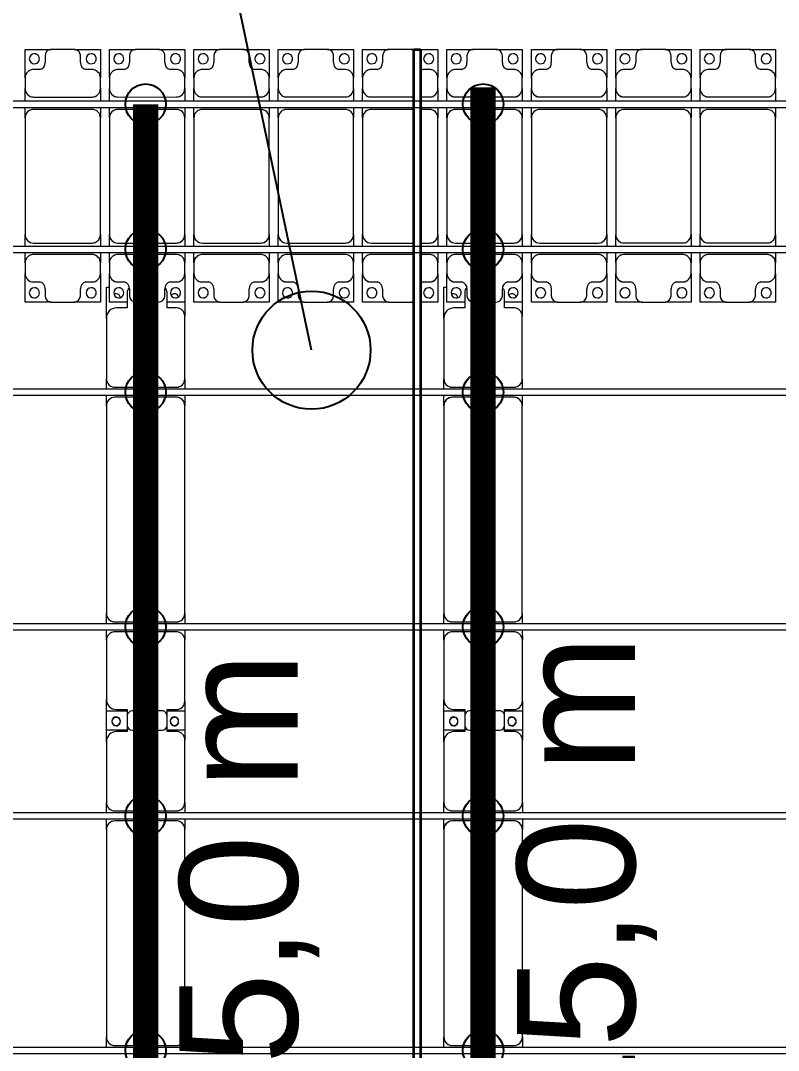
# Model space of a CAD drawing. Header units: millimetres. Extents: x -201615 to 10595, y 61217 to 115919.
# Drawn here: x -178625 to -174134, y 102822 to 108923 of the extents above; entities that cross this region are included whole.
import ezdxf

# ---------------------------------------------------------------- set-up
doc = ezdxf.new("R2010")
doc.units = ezdxf.units.MM
doc.layers.add('A-GENM', color=13, linetype='Continuous', lineweight=9)
doc.layers.add('S-BEAM', color=12, linetype='Continuous', lineweight=9)
for name, color, linetype in [('GC-BICH NEO', 6, 'Continuous'), ('GC-DAY NEO', 5, 'Continuous'), ('GC-GHI CHU', 2, 'Continuous'), ('GC-HOP 40x60 GIA CUONG', 1, 'Continuous')]:
    doc.layers.add(name, color=color, linetype=linetype)
doc.styles.add('GC_VN', font='arial.ttf')

# ---------------------------------------------------------------- blocks, each defined once
blk = doc.blocks.new('Dai phaodi lai - DẢI PHAO ĐI LẠI-38152-BỐ TRÍ KHUNG KẾT CẤU BÈ PIN 03')
at = {"layer": 'A-GENM', "color": 7}
for p, q in [((15276.8, 748.4), (15433.1, 748.4)), ((15276.8, 579.3), (15276.8, 748.4)), ((15566.9, 748.4), (15433.1, 748.4)), ((15566.9, 748.4), (15723.2, 748.4)), ((15723.2, 748.4), (15723.2, 579.3)), ((15776.8, 748.4), (15933.1, 748.4)), ((15776.8, 579.3), (15776.8, 748.4)), ((16066.9, 748.4), (15933.1, 748.4)), ((16066.9, 748.4), (16223.2, 748.4)), ((16223.2, 748.4), (16223.2, 579.3)), ((16276.8, 748.4), (16433.1, 748.4)), ((16276.8, 579.3), (16276.8, 748.4)), ((16566.9, 748.4), (16433.1, 748.4)), ((16566.9, 748.4), (16723.2, 748.4)), ((16723.2, 748.4), (16723.2, 579.3)), ((16776.8, 748.4), (16933.1, 748.4)), ((16776.8, 579.3), (16776.8, 748.4)), ((17066.9, 748.4), (16933.1, 748.4)), ((17066.9, 748.4), (17223.2, 748.4)), ((17223.2, 748.4), (17223.2, 579.3)), ((17276.8, 748.4), (17433.1, 748.4)), ((17276.8, 579.3), (17276.8, 748.4)), ((17566.9, 748.4), (17433.1, 748.4)), ((17566.9, 748.4), (17579.8, 748.4)), ((17619.8, 748.4), (17723.2, 748.4)), ((17723.2, 748.4), (17723.2, 579.3)), ((17776.8, 748.4), (17933.1, 748.4)), ((17776.8, 579.3), (17776.8, 748.4)), ((18066.9, 748.4), (17933.1, 748.4)), ((18066.9, 748.4), (18223.2, 748.4)), ((18223.2, 748.4), (18223.2, 579.3)), ((18276.8, 748.4), (18433.1, 748.4)), ((18276.8, 579.3), (18276.8, 748.4)), ((18566.9, 748.4), (18433.1, 748.4)), ((18566.9, 748.4), (18723.2, 748.4)), ((18723.2, 748.4), (18723.2, 579.3)), ((18776.8, 748.4), (18933.1, 748.4)), ((18776.8, 579.3), (18776.8, 748.4)), ((19066.9, 748.4), (18933.1, 748.4)), ((19066.9, 748.4), (19223.2, 748.4)), ((19223.2, 748.4), (19223.2, 579.3)), ((19276.8, 748.4), (19433.1, 748.4)), ((19276.8, 579.3), (19276.8, 748.4)), ((19566.9, 748.4), (19433.1, 748.4)), ((19566.9, 748.4), (19723.2, 748.4)), ((19723.2, 748.4), (19723.2, 579.3)), ((15395.1, 710.4), (15395.1, 670.7)), ((15604.9, 670.7), (15604.9, 710.4)), ((15895.1, 710.4), (15895.1, 670.7)), ((16104.9, 670.7), (16104.9, 710.4)), ((16395.1, 710.4), (16395.1, 670.7)), ((16604.9, 670.7), (16604.9, 710.4)), ((16895.1, 710.4), (16895.1, 670.7)), ((17104.9, 670.7), (17104.9, 710.4)), ((17395.1, 710.4), (17395.1, 670.7)), ((17895.1, 710.4), (17895.1, 670.7)), ((18104.9, 670.7), (18104.9, 710.4)), ((18395.1, 710.4), (18395.1, 670.7)), ((18604.9, 670.7), (18604.9, 710.4)), ((18895.1, 710.4), (18895.1, 670.7)), ((19104.9, 670.7), (19104.9, 710.4)), ((19395.1, 710.4), (19395.1, 670.7)), ((19604.9, 670.7), (19604.9, 710.4)), ((15364.3, 629.3), (15326.8, 629.3)), ((15673.2, 629.3), (15635.7, 629.3)), ((15864.3, 629.3), (15826.8, 629.3)), ((16173.2, 629.3), (16135.7, 629.3)), ((16364.3, 629.3), (16326.8, 629.3)), ((16673.2, 629.3), (16635.7, 629.3)), ((16864.3, 629.3), (16826.8, 629.3)), ((17173.2, 629.3), (17135.7, 629.3)), ((17364.3, 629.3), (17326.8, 629.3)), ((17673.2, 629.3), (17635.7, 629.3)), ((17864.3, 629.3), (17826.8, 629.3)), ((18173.2, 629.3), (18135.7, 629.3)), ((18364.3, 629.3), (18326.8, 629.3)), ((18673.2, 629.3), (18635.7, 629.3)), ((18864.3, 629.3), (18826.8, 629.3)), ((19173.2, 629.3), (19135.7, 629.3)), ((19364.3, 629.3), (19326.8, 629.3)), ((19673.2, 629.3), (19635.7, 629.3)), ((15276.8, 579.3), (15276.8, 516.7)), ((15723.2, 516.7), (15723.2, 579.3)), ((15776.8, 579.3), (15776.8, 516.7)), ((16223.2, 516.7), (16223.2, 579.3)), ((16276.8, 579.3), (16276.8, 516.7)), ((16723.2, 516.7), (16723.2, 579.3)), ((16776.8, 579.3), (16776.8, 516.7)), ((17223.2, 516.7), (17223.2, 579.3)), ((17276.8, 579.3), (17276.8, 516.7)), ((17723.2, 516.7), (17723.2, 579.3)), ((17776.8, 579.3), (17776.8, 516.7)), ((18223.2, 516.7), (18223.2, 579.3)), ((18276.8, 579.3), (18276.8, 516.7)), ((18723.2, 516.7), (18723.2, 579.3)), ((18776.8, 579.3), (18776.8, 516.7)), ((19223.2, 516.7), (19223.2, 579.3)), ((19276.8, 579.3), (19276.8, 516.7)), ((19723.2, 516.7), (19723.2, 579.3)), ((15276.8, 443.3), (15276.8, 516.7)), ((15723.2, 516.7), (15723.2, 443.3)), ((15776.8, 443.3), (15776.8, 516.7)), ((16223.2, 516.7), (16223.2, 443.3)), ((16276.8, 443.3), (16276.8, 516.7)), ((16723.2, 516.7), (16723.2, 443.3)), ((16776.8, 443.3), (16776.8, 516.7)), ((17223.2, 516.7), (17223.2, 443.3)), ((17276.8, 443.3), (17276.8, 516.7)), ((17723.2, 516.7), (17723.2, 443.3)), ((17776.8, 443.3), (17776.8, 516.7)), ((18223.2, 516.7), (18223.2, 443.3)), ((18276.8, 443.3), (18276.8, 516.7)), ((18723.2, 516.7), (18723.2, 443.3)), ((18776.8, 443.3), (18776.8, 516.7)), ((19223.2, 516.7), (19223.2, 443.3)), ((19276.8, 443.3), (19276.8, 516.7)), ((19723.2, 516.7), (19723.2, 443.3)), ((15326.8, 466.7), (15673.2, 466.7)), ((15826.8, 466.7), (16173.2, 466.7)), ((16326.8, 466.7), (16673.2, 466.7)), ((16826.8, 466.7), (17173.2, 466.7)), ((17326.8, 466.7), (17579.8, 466.7)), ((17619.8, 466.7), (17673.2, 466.7)), ((17826.8, 466.7), (18173.2, 466.7)), ((18326.8, 466.7), (18673.2, 466.7)), ((18826.8, 466.7), (19173.2, 466.7)), ((19326.8, 466.7), (19673.2, 466.7)), ((15276.8, 343.3), (15276.8, 403.3)), ((15673.2, 393.3), (15326.8, 393.3)), ((15723.2, 403.3), (15723.2, 343.3)), ((15776.8, 343.3), (15776.8, 403.3)), ((16173.2, 393.3), (15826.8, 393.3)), ((16223.2, 403.3), (16223.2, 343.3)), ((16276.8, 343.3), (16276.8, 403.3)), ((16673.2, 393.3), (16326.8, 393.3)), ((16723.2, 403.3), (16723.2, 343.3)), ((16776.8, 343.3), (16776.8, 403.3)), ((17173.2, 393.3), (16826.8, 393.3)), ((17223.2, 403.3), (17223.2, 343.3)), ((17276.8, 343.3), (17276.8, 403.3)), ((17579.8, 393.3), (17326.8, 393.3)), ((17673.2, 393.3), (17619.8, 393.3)), ((17723.2, 403.3), (17723.2, 343.3)), ((17776.8, 343.3), (17776.8, 403.3)), ((18173.2, 393.3), (17826.8, 393.3)), ((18223.2, 403.3), (18223.2, 343.3)), ((18276.8, 343.3), (18276.8, 403.3)), ((18673.2, 393.3), (18326.8, 393.3)), ((18723.2, 403.3), (18723.2, 343.3)), ((18776.8, 343.3), (18776.8, 403.3)), ((19173.2, 393.3), (18826.8, 393.3)), ((19223.2, 403.3), (19223.2, 343.3)), ((19276.8, 343.3), (19276.8, 403.3)), ((19673.2, 393.3), (19326.8, 393.3)), ((19723.2, 403.3), (19723.2, 343.3)), ((15276.8, 343.3), (15276.8, -348.3)), ((15723.2, -348.3), (15723.2, 343.3)), ((15776.8, 343.3), (15776.8, -348.3)), ((16223.2, -348.3), (16223.2, 343.3)), ((16276.8, 343.3), (16276.8, -348.3)), ((16723.2, -348.3), (16723.2, 343.3)), ((16776.8, 343.3), (16776.8, -348.3)), ((17223.2, -348.3), (17223.2, 343.3)), ((17276.8, 343.3), (17276.8, -348.3)), ((17723.2, -348.3), (17723.2, 343.3)), ((17776.8, 343.3), (17776.8, -348.3)), ((18223.2, -348.3), (18223.2, 343.3)), ((18276.8, 343.3), (18276.8, -348.3)), ((18723.2, -348.3), (18723.2, 343.3)), ((18776.8, 343.3), (18776.8, -348.3)), ((19223.2, -348.3), (19223.2, 343.3)), ((19276.8, 343.3), (19276.8, -348.3)), ((19723.2, -348.3), (19723.2, 343.3)), ((15276.8, -416.7), (15276.8, -348.3)), ((15723.2, -348.3), (15723.2, -416.7)), ((15776.8, -416.7), (15776.8, -348.3)), ((16223.2, -348.3), (16223.2, -416.7)), ((16276.8, -416.7), (16276.8, -348.3)), ((16723.2, -348.3), (16723.2, -416.7)), ((16776.8, -416.7), (16776.8, -348.3)), ((17223.2, -348.3), (17223.2, -416.7)), ((17276.8, -416.7), (17276.8, -348.3)), ((17723.2, -348.3), (17723.2, -416.7)), ((17776.8, -416.7), (17776.8, -348.3)), ((18223.2, -348.3), (18223.2, -416.7)), ((18276.8, -416.7), (18276.8, -348.3)), ((18723.2, -348.3), (18723.2, -416.7)), ((18776.8, -416.7), (18776.8, -348.3)), ((19223.2, -348.3), (19223.2, -416.7)), ((19276.8, -416.7), (19276.8, -348.3)), ((19723.2, -348.3), (19723.2, -416.7)), ((15326.8, -398.3), (15673.2, -398.3)), ((15826.8, -398.3), (16173.2, -398.3)), ((16326.8, -398.3), (16673.2, -398.3)), ((16826.8, -398.3), (17173.2, -398.3)), ((17326.8, -398.3), (17579.8, -398.3)), ((17619.8, -398.3), (17673.2, -398.3)), ((17826.8, -398.3), (18173.2, -398.3)), ((18326.8, -398.3), (18673.2, -398.3)), ((18826.8, -398.3), (19173.2, -398.3)), ((19326.8, -398.3), (19673.2, -398.3)), ((15276.8, -516.7), (15276.8, -456.7)), ((15673.2, -466.7), (15326.8, -466.7)), ((15723.2, -456.7), (15723.2, -516.7)), ((15776.8, -516.7), (15776.8, -456.7)), ((16173.2, -466.7), (15826.8, -466.7)), ((16223.2, -456.7), (16223.2, -516.7)), ((16276.8, -516.7), (16276.8, -456.7)), ((16673.2, -466.7), (16326.8, -466.7)), ((16723.2, -456.7), (16723.2, -516.7)), ((16776.8, -516.7), (16776.8, -456.7)), ((17173.2, -466.7), (16826.8, -466.7)), ((17223.2, -456.7), (17223.2, -516.7)), ((17276.8, -516.7), (17276.8, -456.7)), ((17579.8, -466.7), (17326.8, -466.7)), ((17673.2, -466.7), (17619.8, -466.7)), ((17723.2, -456.7), (17723.2, -516.7)), ((17776.8, -516.7), (17776.8, -456.7)), ((18173.2, -466.7), (17826.8, -466.7)), ((18223.2, -456.7), (18223.2, -516.7)), ((18276.8, -516.7), (18276.8, -456.7)), ((18673.2, -466.7), (18326.8, -466.7)), ((18723.2, -456.7), (18723.2, -516.7)), ((18776.8, -516.7), (18776.8, -456.7)), ((19173.2, -466.7), (18826.8, -466.7)), ((19223.2, -456.7), (19223.2, -516.7)), ((19276.8, -516.7), (19276.8, -456.7)), ((19673.2, -466.7), (19326.8, -466.7)), ((19723.2, -456.7), (19723.2, -516.7)), ((15276.8, -516.7), (15276.8, -579.3)), ((15723.2, -579.3), (15723.2, -516.7)), ((15776.8, -516.7), (15776.8, -579.3)), ((16223.2, -579.3), (16223.2, -516.7)), ((16276.8, -516.7), (16276.8, -579.3)), ((16723.2, -579.3), (16723.2, -516.7)), ((16776.8, -516.7), (16776.8, -579.3)), ((17223.2, -579.3), (17223.2, -516.7)), ((17276.8, -516.7), (17276.8, -579.3)), ((17723.2, -579.3), (17723.2, -516.7)), ((17776.8, -516.7), (17776.8, -579.3)), ((18223.2, -579.3), (18223.2, -516.7)), ((18276.8, -516.7), (18276.8, -579.3)), ((18723.2, -579.3), (18723.2, -516.7)), ((18776.8, -516.7), (18776.8, -579.3)), ((19223.2, -579.3), (19223.2, -516.7)), ((19276.8, -516.7), (19276.8, -579.3)), ((19723.2, -579.3), (19723.2, -516.7)), ((15276.8, -748.4), (15276.8, -579.3)), ((15723.2, -579.3), (15723.2, -748.4)), ((15776.8, -748.4), (15776.8, -579.3)), ((16223.2, -579.3), (16223.2, -748.4)), ((16276.8, -748.4), (16276.8, -579.3)), ((16723.2, -579.3), (16723.2, -748.4)), ((16776.8, -748.4), (16776.8, -579.3)), ((17223.2, -579.3), (17223.2, -748.4)), ((17276.8, -748.4), (17276.8, -579.3)), ((17723.2, -579.3), (17723.2, -748.4)), ((17776.8, -748.4), (17776.8, -579.3)), ((18223.2, -579.3), (18223.2, -748.4)), ((18276.8, -748.4), (18276.8, -579.3)), ((18723.2, -579.3), (18723.2, -748.4)), ((18776.8, -748.4), (18776.8, -579.3)), ((19223.2, -579.3), (19223.2, -748.4)), ((19276.8, -748.4), (19276.8, -579.3)), ((19723.2, -579.3), (19723.2, -748.4)), ((15326.8, -629.3), (15364.3, -629.3)), ((15395.1, -670.7), (15395.1, -710.4)), ((15604.9, -710.4), (15604.9, -670.7)), ((15635.7, -629.3), (15673.2, -629.3)), ((15826.8, -629.3), (15864.3, -629.3)), ((15895.1, -670.7), (15895.1, -710.4)), ((16104.9, -710.4), (16104.9, -670.7)), ((16135.7, -629.3), (16173.2, -629.3)), ((16326.8, -629.3), (16364.3, -629.3)), ((16395.1, -670.7), (16395.1, -710.4)), ((16604.9, -710.4), (16604.9, -670.7)), ((16635.7, -629.3), (16673.2, -629.3)), ((16826.8, -629.3), (16864.3, -629.3)), ((16895.1, -670.7), (16895.1, -710.4)), ((17104.9, -710.4), (17104.9, -670.7)), ((17135.7, -629.3), (17173.2, -629.3)), ((17326.8, -629.3), (17364.3, -629.3)), ((17395.1, -670.7), (17395.1, -710.4)), ((17635.7, -629.3), (17673.2, -629.3)), ((17826.8, -629.3), (17864.3, -629.3)), ((17895.1, -670.7), (17895.1, -710.4)), ((18104.9, -710.4), (18104.9, -670.7)), ((18135.7, -629.3), (18173.2, -629.3)), ((18326.8, -629.3), (18364.3, -629.3)), ((18395.1, -670.7), (18395.1, -710.4)), ((18604.9, -710.4), (18604.9, -670.7)), ((18635.7, -629.3), (18673.2, -629.3)), ((18826.8, -629.3), (18864.3, -629.3)), ((18895.1, -670.7), (18895.1, -710.4)), ((19104.9, -710.4), (19104.9, -670.7)), ((19135.7, -629.3), (19173.2, -629.3)), ((19326.8, -629.3), (19364.3, -629.3)), ((19395.1, -670.7), (19395.1, -710.4)), ((19604.9, -710.4), (19604.9, -670.7)), ((19635.7, -629.3), (19673.2, -629.3)), ((15433.1, -748.4), (15276.8, -748.4)), ((15433.1, -748.4), (15566.9, -748.4)), ((15723.2, -748.4), (15566.9, -748.4)), ((15881.6, -748.4), (15776.8, -748.4)), ((15933.1, -748.4), (16066.9, -748.4)), ((16223.2, -748.4), (16118, -748.4)), ((16433.1, -748.4), (16276.8, -748.4)), ((16433.1, -748.4), (16566.9, -748.4)), ((16723.2, -748.4), (16566.9, -748.4)), ((16933.1, -748.4), (16776.8, -748.4)), ((16933.1, -748.4), (17066.9, -748.4)), ((17223.2, -748.4), (17066.9, -748.4)), ((17433.1, -748.4), (17276.8, -748.4)), ((17433.1, -748.4), (17566.9, -748.4)), ((17579.8, -748.4), (17566.9, -748.4)), ((17723.2, -748.4), (17619.8, -748.4)), ((17881.6, -748.4), (17776.8, -748.4)), ((17933.1, -748.4), (18066.9, -748.4)), ((18223.2, -748.4), (18118, -748.4)), ((18433.1, -748.4), (18276.8, -748.4)), ((18433.1, -748.4), (18566.9, -748.4)), ((18723.2, -748.4), (18566.9, -748.4)), ((18933.1, -748.4), (18776.8, -748.4)), ((18933.1, -748.4), (19066.9, -748.4)), ((19223.2, -748.4), (19066.9, -748.4)), ((19433.1, -748.4), (19276.8, -748.4)), ((19433.1, -748.4), (19566.9, -748.4)), ((19723.2, -748.4), (19566.9, -748.4))]:
    blk.add_line(p, q, dxfattribs=at)
for centre, radius, start, end in [((15433.1, 710.4), 38, 90, 180), ((15433.1, 710.4), 38, 90, 120), ((15566.9, 710.4), 38, 360, 90), ((15566.9, 710.4), 38, 60, 90), ((15933.1, 710.4), 38, 90, 180), ((15933.1, 710.4), 38, 90, 120), ((16066.9, 710.4), 38, 360, 90), ((16066.9, 710.4), 38, 60, 90), ((16433.1, 710.4), 38, 90, 180), ((16433.1, 710.4), 38, 90, 120), ((16566.9, 710.4), 38, 360, 90), ((16566.9, 710.4), 38, 60, 90), ((16933.1, 710.4), 38, 90, 180), ((16933.1, 710.4), 38, 90, 120), ((17066.9, 710.4), 38, 360, 90), ((17066.9, 710.4), 38, 60, 90), ((17433.1, 710.4), 38, 90, 180), ((17433.1, 710.4), 38, 90, 120), ((17566.9, 710.4), 38, 75, 90), ((17566.9, 710.4), 38, 75, 90), ((17933.1, 710.4), 38, 90, 180), ((17933.1, 710.4), 38, 90, 120), ((18066.9, 710.4), 38, 360, 90), ((18066.9, 710.4), 38, 60, 90), ((18433.1, 710.4), 38, 90, 180), ((18433.1, 710.4), 38, 90, 120), ((18566.9, 710.4), 38, 360, 90), ((18566.9, 710.4), 38, 60, 90), ((18933.1, 710.4), 38, 90, 180), ((18933.1, 710.4), 38, 90, 120), ((19066.9, 710.4), 38, 360, 90), ((19066.9, 710.4), 38, 60, 90), ((19433.1, 710.4), 38, 90, 180), ((19433.1, 710.4), 38, 90, 120), ((19566.9, 710.4), 38, 360, 90), ((19566.9, 710.4), 38, 60, 90), ((15331.6, 693.3), 30, 90, 270), ((15331.6, 693.3), 30, 270, 90), ((15668.4, 693.3), 30, 90, 270), ((15668.4, 693.3), 30, 270, 90), ((15831.6, 693.3), 30, 90, 270), ((15831.6, 693.3), 30, 270, 90), ((16168.4, 693.3), 30, 90, 270), ((16168.4, 693.3), 30, 270, 90), ((16331.6, 693.3), 30, 90, 270), ((16331.6, 693.3), 30, 270, 90), ((16668.4, 693.3), 30, 90, 270), ((16668.4, 693.3), 30, 270, 90), ((16831.6, 693.3), 30, 90, 270), ((16831.6, 693.3), 30, 270, 90), ((17168.4, 693.3), 30, 90, 270), ((17168.4, 693.3), 30, 270, 90), ((17331.6, 693.3), 30, 90, 270), ((17331.6, 693.3), 30, 270, 90), ((17668.4, 693.3), 30, 90, 270), ((17668.4, 693.3), 30, 270, 90), ((17831.6, 693.3), 30, 90, 270), ((17831.6, 693.3), 30, 270, 90), ((18168.4, 693.3), 30, 90, 270), ((18168.4, 693.3), 30, 270, 90), ((18331.6, 693.3), 30, 90, 270), ((18331.6, 693.3), 30, 270, 90), ((18668.4, 693.3), 30, 90, 270), ((18668.4, 693.3), 30, 270, 90), ((18831.6, 693.3), 30, 90, 270), ((18831.6, 693.3), 30, 270, 90), ((19168.4, 693.3), 30, 90, 270), ((19168.4, 693.3), 30, 270, 90), ((19331.6, 693.3), 30, 90, 270), ((19331.6, 693.3), 30, 270, 90), ((19668.4, 693.3), 30, 90, 270), ((19668.4, 693.3), 30, 270, 90), ((15326.8, 579.3), 50, 90, 180), ((15326.8, 579.3), 50, 90, 120), ((15355.2, 668.2), 40, 283.18854, 3.50807), ((15644.8, 668.2), 40, 176.49193, 256.81146), ((15673.2, 579.3), 50, 360, 90), ((15673.2, 579.3), 50, 60, 90), ((15826.8, 579.3), 50, 90, 180), ((15826.8, 579.3), 50, 90, 120), ((15855.2, 668.2), 40, 283.18854, 3.50807), ((16144.8, 668.2), 40, 176.49193, 256.81146), ((16173.2, 579.3), 50, 360, 90), ((16173.2, 579.3), 50, 60, 90), ((16326.8, 579.3), 50, 90, 180), ((16326.8, 579.3), 50, 90, 120), ((16355.2, 668.2), 40, 283.18854, 3.50807), ((16644.8, 668.2), 40, 176.49193, 256.81146), ((16673.2, 579.3), 50, 0, 90), ((16673.2, 579.3), 50, 60, 90), ((16826.8, 579.3), 50, 90, 180), ((16826.8, 579.3), 50, 90, 120), ((16855.2, 668.2), 40, 283.18854, 3.50807), ((17144.8, 668.2), 40, 176.49193, 256.81146), ((17173.2, 579.3), 50, 0, 90), ((17173.2, 579.3), 50, 60, 90), ((17326.8, 579.3), 50, 90, 180), ((17326.8, 579.3), 50, 90, 120), ((17355.2, 668.2), 40, 283.18854, 3.50807), ((17644.8, 668.2), 40, 231.17847, 256.81146), ((17673.2, 579.3), 50, 360, 90), ((17673.2, 579.3), 50, 60, 90), ((17826.8, 579.3), 50, 90, 180), ((17826.8, 579.3), 50, 90, 120), ((17855.2, 668.2), 40, 283.18854, 3.50807), ((18144.8, 668.2), 40, 176.49193, 256.81146), ((18173.2, 579.3), 50, 360, 90), ((18173.2, 579.3), 50, 60, 90), ((18326.8, 579.3), 50, 90, 180), ((18326.8, 579.3), 50, 90, 120), ((18355.2, 668.2), 40, 283.18854, 3.50807), ((18644.8, 668.2), 40, 176.49193, 256.81146), ((18673.2, 579.3), 50, 0, 90), ((18673.2, 579.3), 50, 60, 90), ((18826.8, 579.3), 50, 90, 180), ((18826.8, 579.3), 50, 90, 120), ((18855.2, 668.2), 40, 283.18854, 3.50807), ((19144.8, 668.2), 40, 176.49193, 256.81146), ((19173.2, 579.3), 50, 0, 90), ((19173.2, 579.3), 50, 60, 90), ((19326.8, 579.3), 50, 90, 180), ((19326.8, 579.3), 50, 90, 120), ((19355.2, 668.2), 40, 283.18854, 3.50807), ((19644.8, 668.2), 40, 176.49193, 256.81146), ((19673.2, 579.3), 50, 0, 90), ((19673.2, 579.3), 50, 60, 90), ((15326.8, 516.7), 50, 180, 270), ((15673.2, 516.7), 50, 270, 0), ((15826.8, 516.7), 50, 180, 270), ((16173.2, 516.7), 50, 270, 0), ((16326.8, 516.7), 50, 180, 270), ((16673.2, 516.7), 50, 270, 0), ((16826.8, 516.7), 50, 180, 270), ((17173.2, 516.7), 50, 270, 0), ((17326.8, 516.7), 50, 180, 270), ((17673.2, 516.7), 50, 270, 0), ((17826.8, 516.7), 50, 180, 270), ((18173.2, 516.7), 50, 270, 360), ((18326.8, 516.7), 50, 180, 270), ((18673.2, 516.7), 50, 270, 0), ((18826.8, 516.7), 50, 180, 270), ((19173.2, 516.7), 50, 270, 0), ((19326.8, 516.7), 50, 180, 270), ((19673.2, 516.7), 50, 270, 0), ((15326.8, 516.7), 50, 240, 270), ((15673.2, 516.7), 50, 270, 300), ((15826.8, 516.7), 50, 240, 270), ((16173.2, 516.7), 50, 270, 300), ((16326.8, 516.7), 50, 240, 270), ((16673.2, 516.7), 50, 270, 300), ((16826.8, 516.7), 50, 240, 270), ((17173.2, 516.7), 50, 270, 300), ((17326.8, 516.7), 50, 240, 270), ((17673.2, 516.7), 50, 270, 300), ((17826.8, 516.7), 50, 240, 270), ((18173.2, 516.7), 50, 270, 300), ((18326.8, 516.7), 50, 240, 270), ((18673.2, 516.7), 50, 270, 300), ((18826.8, 516.7), 50, 240, 270), ((19173.2, 516.7), 50, 270, 300), ((19326.8, 516.7), 50, 240, 270), ((19673.2, 516.7), 50, 270, 300), ((15326.8, 343.3), 50, 90, 180), ((15326.8, 343.3), 50, 150, 180), ((15326.8, 343.3), 50, 105, 135), ((15673.2, 343.3), 50, 0, 90), ((15673.2, 343.3), 50, 45, 75), ((15826.8, 343.3), 50, 90, 180), ((15826.8, 343.3), 50, 150, 180), ((15826.8, 343.3), 50, 105, 135), ((16173.2, 343.3), 50, 0, 90), ((16173.2, 343.3), 50, 45, 75), ((16326.8, 343.3), 50, 90, 180), ((16326.8, 343.3), 50, 150, 180), ((16326.8, 343.3), 50, 105, 135), ((16673.2, 343.3), 50, 0, 90), ((16673.2, 343.3), 50, 45, 75), ((16826.8, 343.3), 50, 90, 180), ((16826.8, 343.3), 50, 150, 180), ((16826.8, 343.3), 50, 105, 135), ((17173.2, 343.3), 50, 360, 90), ((17173.2, 343.3), 50, 45, 75), ((17326.8, 343.3), 50, 90, 180), ((17326.8, 343.3), 50, 150, 180), ((17326.8, 343.3), 50, 105, 135), ((17673.2, 343.3), 50, 0, 90), ((17673.2, 343.3), 50, 45, 75), ((17826.8, 343.3), 50, 90, 180), ((17826.8, 343.3), 50, 150, 180), ((17826.8, 343.3), 50, 105, 135), ((18173.2, 343.3), 50, 0, 90), ((18173.2, 343.3), 50, 45, 75), ((18326.8, 343.3), 50, 90, 180), ((18326.8, 343.3), 50, 150, 180), ((18326.8, 343.3), 50, 105, 135), ((18673.2, 343.3), 50, 0, 90), ((18673.2, 343.3), 50, 45, 75), ((18826.8, 343.3), 50, 90, 180), ((18826.8, 343.3), 50, 150, 180), ((18826.8, 343.3), 50, 105, 135), ((19173.2, 343.3), 50, 0, 90), ((19173.2, 343.3), 50, 45, 75), ((19326.8, 343.3), 50, 90, 180), ((19326.8, 343.3), 50, 150, 180), ((19326.8, 343.3), 50, 105, 135), ((19673.2, 343.3), 50, 360, 90), ((19673.2, 343.3), 50, 45, 75), ((15326.8, -348.3), 50, 180, 270), ((15326.8, -348.3), 50, 195, 225), ((15673.2, -348.3), 50, 270, 0), ((15673.2, -348.3), 50, 315, 345), ((15826.8, -348.3), 50, 180, 270), ((15826.8, -348.3), 50, 195, 225), ((16173.2, -348.3), 50, 270, 0), ((16173.2, -348.3), 50, 315, 345), ((16326.8, -348.3), 50, 180, 270), ((16326.8, -348.3), 50, 195, 225), ((16673.2, -348.3), 50, 270, 360), ((16673.2, -348.3), 50, 315, 345), ((16826.8, -348.3), 50, 180, 270), ((16826.8, -348.3), 50, 195, 225), ((17173.2, -348.3), 50, 270, 360), ((17173.2, -348.3), 50, 315, 345), ((17326.8, -348.3), 50, 180, 270), ((17326.8, -348.3), 50, 195, 225), ((17673.2, -348.3), 50, 270, 360), ((17673.2, -348.3), 50, 315, 345), ((17826.8, -348.3), 50, 180, 270), ((17826.8, -348.3), 50, 195, 225), ((18173.2, -348.3), 50, 270, 360), ((18173.2, -348.3), 50, 315, 345), ((18326.8, -348.3), 50, 180, 270), ((18326.8, -348.3), 50, 195, 225), ((18673.2, -348.3), 50, 270, 360), ((18673.2, -348.3), 50, 315, 345), ((18826.8, -348.3), 50, 180, 270), ((18826.8, -348.3), 50, 195, 225), ((19173.2, -348.3), 50, 270, 360), ((19173.2, -348.3), 50, 315, 345), ((19326.8, -348.3), 50, 180, 270), ((19326.8, -348.3), 50, 195, 225), ((19673.2, -348.3), 50, 270, 360), ((19673.2, -348.3), 50, 315, 345), ((15673.2, -348.3), 50, 270, 300), ((16173.2, -348.3), 50, 270, 300), ((16673.2, -348.3), 50, 270, 300), ((17173.2, -348.3), 50, 270, 300), ((17673.2, -348.3), 50, 270, 300), ((18173.2, -348.3), 50, 270, 300), ((18673.2, -348.3), 50, 270, 300), ((19173.2, -348.3), 50, 270, 300), ((19673.2, -348.3), 50, 270, 300), ((15326.8, -516.7), 50, 90, 180), ((15326.8, -516.7), 50, 90, 120), ((15673.2, -516.7), 50, 360, 90), ((15673.2, -516.7), 50, 60, 90), ((15826.8, -516.7), 50, 90, 180), ((15826.8, -516.7), 50, 90, 120), ((16173.2, -516.7), 50, 360, 90), ((16173.2, -516.7), 50, 60, 90), ((16326.8, -516.7), 50, 90, 180), ((16326.8, -516.7), 50, 90, 120), ((16673.2, -516.7), 50, 360, 90), ((16673.2, -516.7), 50, 60, 90), ((16826.8, -516.7), 50, 90, 180), ((16826.8, -516.7), 50, 90, 120), ((17173.2, -516.7), 50, 360, 90), ((17173.2, -516.7), 50, 60, 90), ((17326.8, -516.7), 50, 90, 180), ((17326.8, -516.7), 50, 90, 120), ((17673.2, -516.7), 50, 360, 90), ((17673.2, -516.7), 50, 60, 90), ((17826.8, -516.7), 50, 90, 180), ((17826.8, -516.7), 50, 90, 120), ((18173.2, -516.7), 50, 360, 90), ((18173.2, -516.7), 50, 60, 90), ((18326.8, -516.7), 50, 90, 180), ((18326.8, -516.7), 50, 90, 120), ((18673.2, -516.7), 50, 360, 90), ((18673.2, -516.7), 50, 60, 90), ((18826.8, -516.7), 50, 90, 180), ((18826.8, -516.7), 50, 90, 120), ((19173.2, -516.7), 50, 360, 90), ((19173.2, -516.7), 50, 60, 90), ((19326.8, -516.7), 50, 90, 180), ((19326.8, -516.7), 50, 90, 120), ((19673.2, -516.7), 50, 360, 90), ((19673.2, -516.7), 50, 60, 90), ((15326.8, -579.3), 50, 180, 270), ((15673.2, -579.3), 50, 270, 360), ((15826.8, -579.3), 50, 180, 270), ((16173.2, -579.3), 50, 270, 360), ((16326.8, -579.3), 50, 180, 270), ((16673.2, -579.3), 50, 270, 360), ((16826.8, -579.3), 50, 180, 270), ((17173.2, -579.3), 50, 270, 360), ((17326.8, -579.3), 50, 180, 270), ((17673.2, -579.3), 50, 270, 360), ((17826.8, -579.3), 50, 180, 270), ((18173.2, -579.3), 50, 270, 360), ((18326.8, -579.3), 50, 180, 270), ((18673.2, -579.3), 50, 270, 360), ((18826.8, -579.3), 50, 180, 270), ((19173.2, -579.3), 50, 270, 360), ((19326.8, -579.3), 50, 180, 270), ((19673.2, -579.3), 50, 270, 360), ((15331.6, -693.3), 30, 90, 270), ((15326.8, -579.3), 50, 240, 270), ((15331.6, -693.3), 30, 270, 90), ((15355.2, -668.2), 40, 356.49193, 76.81146), ((15644.8, -668.2), 40, 103.18854, 183.50807), ((15668.4, -693.3), 30, 90, 270), ((15668.4, -693.3), 30, 270, 90), ((15673.2, -579.3), 50, 270, 300), ((15831.6, -693.3), 30, 90, 270), ((15826.8, -579.3), 50, 240, 270), ((15831.6, -693.3), 30, 270, 90), ((15855.2, -668.2), 40, 356.49193, 76.81146), ((16144.8, -668.2), 40, 103.18854, 183.50807), ((16168.4, -693.3), 30, 90, 270), ((16168.4, -693.3), 30, 270, 90), ((16173.2, -579.3), 50, 270, 300), ((16331.6, -693.3), 30, 90, 270), ((16326.8, -579.3), 50, 240, 270), ((16331.6, -693.3), 30, 270, 90), ((16355.2, -668.2), 40, 356.49193, 76.81146), ((16644.8, -668.2), 40, 103.18854, 183.50807), ((16668.4, -693.3), 30, 90, 270), ((16668.4, -693.3), 30, 270, 90), ((16673.2, -579.3), 50, 270, 300), ((16831.6, -693.3), 30, 90, 270), ((16826.8, -579.3), 50, 240, 270), ((16831.6, -693.3), 30, 270, 90), ((16855.2, -668.2), 40, 356.49193, 76.81146), ((17144.8, -668.2), 40, 103.18854, 183.50807), ((17168.4, -693.3), 30, 90, 270), ((17168.4, -693.3), 30, 270, 90), ((17173.2, -579.3), 50, 270, 300), ((17331.6, -693.3), 30, 90, 270), ((17326.8, -579.3), 50, 240, 270), ((17331.6, -693.3), 30, 270, 90), ((17355.2, -668.2), 40, 356.49193, 76.81146), ((17644.8, -668.2), 40, 103.18854, 128.82153), ((17668.4, -693.3), 30, 90, 270), ((17668.4, -693.3), 30, 270, 90), ((17673.2, -579.3), 50, 270, 300), ((17831.6, -693.3), 30, 90, 270), ((17826.8, -579.3), 50, 240, 270), ((17831.6, -693.3), 30, 270, 90), ((17855.2, -668.2), 40, 356.49193, 76.81146), ((18144.8, -668.2), 40, 103.18854, 183.50807), ((18168.4, -693.3), 30, 90, 270), ((18168.4, -693.3), 30, 270, 90), ((18173.2, -579.3), 50, 270, 300), ((18331.6, -693.3), 30, 90, 270), ((18326.8, -579.3), 50, 240, 270), ((18331.6, -693.3), 30, 270, 90), ((18355.2, -668.2), 40, 356.49193, 76.81146), ((18644.8, -668.2), 40, 103.18854, 183.50807), ((18668.4, -693.3), 30, 90, 270), ((18668.4, -693.3), 30, 270, 90), ((18673.2, -579.3), 50, 270, 300), ((18831.6, -693.3), 30, 90, 270), ((18826.8, -579.3), 50, 240, 270), ((18831.6, -693.3), 30, 270, 90), ((18855.2, -668.2), 40, 356.49193, 76.81146), ((19144.8, -668.2), 40, 103.18854, 183.50807), ((19168.4, -693.3), 30, 90, 270), ((19168.4, -693.3), 30, 270, 90), ((19173.2, -579.3), 50, 270, 300), ((19331.6, -693.3), 30, 90, 270), ((19326.8, -579.3), 50, 240, 270), ((19331.6, -693.3), 30, 270, 90), ((19355.2, -668.2), 40, 356.49193, 76.81146), ((19644.8, -668.2), 40, 103.18854, 183.50807), ((19668.4, -693.3), 30, 90, 270), ((19668.4, -693.3), 30, 270, 90), ((19673.2, -579.3), 50, 270, 300), ((15433.1, -710.4), 38, 180, 270), ((15566.9, -710.4), 38, 270, 360), ((15933.1, -710.4), 38, 180, 270), ((16066.9, -710.4), 38, 270, 360), ((16433.1, -710.4), 38, 180, 270), ((16566.9, -710.4), 38, 270, 360), ((16933.1, -710.4), 38, 180, 270), ((17066.9, -710.4), 38, 270, 360), ((17433.1, -710.4), 38, 180, 270), ((17933.1, -710.4), 38, 180, 270), ((18066.9, -710.4), 38, 270, 360), ((18433.1, -710.4), 38, 180, 270), ((18566.9, -710.4), 38, 270, 360), ((18933.1, -710.4), 38, 180, 270), ((19066.9, -710.4), 38, 270, 360), ((19433.1, -710.4), 38, 180, 270), ((19566.9, -710.4), 38, 270, 360), ((15433.1, -710.4), 38, 240, 270), ((15566.9, -710.4), 38, 270, 300), ((16433.1, -710.4), 38, 240, 270), ((16566.9, -710.4), 38, 270, 300), ((16933.1, -710.4), 38, 240, 270), ((17066.9, -710.4), 38, 270, 300), ((17433.1, -710.4), 38, 240, 270), ((17566.9, -710.4), 38, 270, 285), ((17566.9, -710.4), 38, 270, 285), ((18433.1, -710.4), 38, 240, 270), ((18566.9, -710.4), 38, 270, 300), ((18933.1, -710.4), 38, 240, 270), ((19066.9, -710.4), 38, 270, 300), ((19433.1, -710.4), 38, 240, 270), ((19566.9, -710.4), 38, 270, 300)]:
    blk.add_arc(centre, radius, start, end, dxfattribs=at)
blk = doc.blocks.new('Dai phao do pin - DẢI PHAO ĐỠ PIN-16696-BỐ TRÍ KHUNG KẾT CẤU BÈ PIN 03')
at = {"layer": 'A-GENM', "color": 7}
for p, q in [((29440.3, 241.6), (29499.7, 241.6)), ((29449.7, 191.6), (29449.7, -173.4)), ((30730.3, 241.6), (29499.7, 241.6)), ((30730.3, 241.6), (30790.3, 241.6)), ((30780.3, -173.4), (30780.3, 191.6)), ((30830.3, 241.6), (30889.7, 241.6)), ((30839.7, 191.6), (30839.7, -173.4)), ((31249.7, 241.6), (30889.7, 241.6)), ((31249.7, 241.6), (31432.2, 241.6)), ((31317.8, 241.6), (31500.3, 241.6)), ((31317.8, 118.2), (31317.8, 241.6)), ((31432.2, 241.6), (31432.2, 118.2)), ((31850.3, 241.6), (31500.3, 241.6)), ((31850.3, 241.6), (31910.3, 241.6)), ((31900.3, -173.4), (31900.3, 191.6)), ((31950.3, 241.6), (32009.7, 241.6)), ((31959.7, 191.6), (31959.7, -173.4)), ((33240.3, 241.6), (32009.7, 241.6)), ((33240.3, 241.6), (33300.3, 241.6)), ((33290.3, -173.4), (33290.3, 191.6)), ((33340.3, 241.6), (33399.7, 241.6)), ((33349.7, 191.6), (33349.7, -173.4)), ((33759.7, 241.6), (33399.7, 241.6)), ((33759.7, 241.6), (33942.2, 241.6)), ((33942.2, 241.6), (33942.2, 223.1)), ((31309.7, 118.2), (31309.7, 181.6)), ((31440.3, 181.6), (31440.3, 118.2)), ((33819.7, 118.2), (33819.7, 181.6)), ((31402.2, 118.2), (31309.7, 118.2)), ((31317.8, 88.2), (31317.8, -88.2)), ((31440.3, 118.2), (31347.8, 118.2)), ((31432.2, -88.2), (31432.2, 88.2)), ((33912.2, 118.2), (33819.7, 118.2)), ((31309.7, -173.4), (31309.7, -118.2)), ((31309.7, -118.2), (31402.2, -118.2)), ((31317.8, -223.4), (31317.8, -118.2)), ((31347.8, -118.2), (31440.3, -118.2)), ((31432.2, -118.2), (31432.2, -223.4)), ((31440.3, -118.2), (31440.3, -173.4)), ((33819.7, -173.4), (33819.7, -118.2)), ((33819.7, -118.2), (33912.2, -118.2)), ((29499.7, -223.4), (29440.3, -223.4)), ((29499.7, -223.4), (30730.3, -223.4)), ((30790.3, -223.4), (30730.3, -223.4)), ((30889.7, -223.4), (30830.3, -223.4)), ((30889.7, -223.4), (31259.7, -223.4)), ((31432.2, -223.4), (31259.7, -223.4)), ((31490.3, -223.4), (31317.8, -223.4)), ((31490.3, -223.4), (31850.3, -223.4)), ((31910.3, -223.4), (31850.3, -223.4)), ((32009.7, -223.4), (31950.3, -223.4)), ((32009.7, -223.4), (33240.3, -223.4)), ((33300.3, -223.4), (33240.3, -223.4)), ((33399.7, -223.4), (33340.3, -223.4)), ((33399.7, -223.4), (33769.7, -223.4)), ((33854, -223.4), (33769.7, -223.4))]:
    blk.add_line(p, q, dxfattribs=at)
for centre, radius, start, end in [((29499.7, 191.6), 50, 90, 180), ((29499.7, 191.6), 50, 120, 180), ((30730.3, 191.6), 50, 360, 90), ((30730.3, 191.6), 50, 15, 75), ((30889.7, 191.6), 50, 90, 180), ((30889.7, 191.6), 50, 150, 180), ((31249.7, 181.6), 60, 360, 90), ((31368.6, 183.2), 25, 360, 180), ((31368.6, 183.2), 25, 180, 0), ((31371.4, 183.2), 25, 0, 180), ((31371.4, 183.2), 25, 180, 360), ((31500.3, 181.6), 60, 90, 180), ((31850.3, 191.6), 50, 360, 90), ((31850.3, 191.6), 50, 360, 30), ((32009.7, 191.6), 50, 90, 180), ((32009.7, 191.6), 50, 120, 180), ((33240.3, 191.6), 50, 360, 90), ((33240.3, 191.6), 50, 15, 75), ((33399.7, 191.6), 50, 90, 180), ((33399.7, 191.6), 50, 150, 180), ((33759.7, 181.6), 60, 360, 90), ((33878.6, 183.2), 25, 275.38345, 0), ((33878.6, 183.2), 25, 360, 30), ((31347.8, 88.2), 30, 90, 180), ((31402.2, 88.2), 30, 0, 90), ((33912.2, 88.2), 30, 34.32608, 90), ((31347.8, -88.2), 30, 180, 270), ((31402.2, -88.2), 30, 270, 360), ((33912.2, -88.2), 30, 270, 324.82922), ((29499.7, -173.4), 50, 180, 270), ((29499.7, -173.4), 50, 180, 210), ((30730.3, -173.4), 50, 270, 360), ((30730.3, -173.4), 50, 330, 360), ((30889.7, -173.4), 50, 180, 270), ((30889.7, -173.4), 50, 180, 210), ((31259.7, -173.4), 50, 270, 360), ((31259.7, -173.4), 50, 330, 0), ((31368.6, -161.8), 25, 360, 180), ((31368.6, -161.8), 25, 180, 0), ((31371.4, -161.8), 25, 360, 180), ((31371.4, -161.8), 25, 180, 0), ((31490.3, -173.4), 50, 180, 270), ((31490.3, -173.4), 50, 180, 210), ((31850.3, -173.4), 50, 270, 360), ((31850.3, -173.4), 50, 330, 360), ((32009.7, -173.4), 50, 180, 270), ((32009.7, -173.4), 50, 180, 210), ((33240.3, -173.4), 50, 270, 360), ((33240.3, -173.4), 50, 330, 360), ((33399.7, -173.4), 50, 180, 270), ((33399.7, -173.4), 50, 180, 210), ((33769.7, -173.4), 50, 270, 0), ((33769.7, -173.4), 50, 330, 0), ((33878.6, -161.8), 25, 285, 0), ((33878.6, -161.8), 25, 0, 45), ((29499.7, -173.4), 50, 225, 255), ((30730.3, -173.4), 50, 285, 315), ((32009.7, -173.4), 50, 225, 255), ((33240.3, -173.4), 50, 285, 315)]:
    blk.add_arc(centre, radius, start, end, dxfattribs=at)
blk = doc.blocks.new('Dầm C52 - Dầm C52-37700-BỐ TRÍ KHUNG KẾT CẤU BÈ PIN 03')
at = {"layer": 'S-BEAM', "color": 1, "lineweight": 18}
for p, q in [((-50562.7, 20), (50562.7, 20)), ((50562.7, -20), (-50562.7, -20))]:
    blk.add_line(p, q, dxfattribs=at)
blk = doc.blocks.new('Dầm C52 - Hộp 40x60-33945-BỐ TRÍ KHUNG KẾT CẤU BÈ PIN 03')
at = {"layer": 'S-BEAM', "color": 3, "lineweight": 35}
for p, q in [((-19602.5, 20), (19602.5, 20)), ((19602.5, 20), (19602.5, -20)), ((19602.5, -20), (-19602.5, -20))]:
    blk.add_line(p, q, dxfattribs=at)
blk = doc.blocks.new('HOBANMONG_BEPIN 3_rvt-1-BỐ TRÍ KHUNG KẾT CẤU BÈ PIN 03')
at = {"layer": 'A-GENM', "lineweight": 9}
for name, p, rotation in [('Dai phaodi lai - DẢI PHAO ĐI LẠI-38152-BỐ TRÍ KHUNG KẾT CẤU BÈ PIN 03', (-193874.7, 108003.4), 0.0007586094741477002), ('Dai phao do pin - DẢI PHAO ĐỠ PIN-16696-BỐ TRÍ KHUNG KẾT CẤU BÈ PIN 03', (-177874.4, 73401.2), 90.00075860989254), ('Dai phao do pin - DẢI PHAO ĐỠ PIN-16696-BỐ TRÍ KHUNG KẾT CẤU BÈ PIN 03', (-175874.4, 73401.2), 90.00075860989254)]:
    blk.add_blockref(name, p, dxfattribs=dict(at, rotation=rotation))
at = {"layer": 'S-BEAM', "lineweight": 9}
for name, p, rotation in [('Dầm C52 - Hộp 40x60-33945-BỐ TRÍ KHUNG KẾT CẤU BÈ PIN 03', (-176274.6, 89149.4), 90.00075860989091), ('Dầm C52 - Dầm C52-37700-BỐ TRÍ KHUNG KẾT CẤU BÈ PIN 03', (-143909.2, 108427.4), 180.0007586094741), ('Dầm C52 - Dầm C52-37700-BỐ TRÍ KHUNG KẾT CẤU BÈ PIN 03', (-143909.2, 107567.4), 180.0007586094741), ('Dầm C52 - Dầm C52-37700-BỐ TRÍ KHUNG KẾT CẤU BÈ PIN 03', (-143909.2, 106722), 180.0007586094741), ('Dầm C52 - Dầm C52-37700-BỐ TRÍ KHUNG KẾT CẤU BÈ PIN 03', (-143909.2, 105332), 180.0007586094741), ('Dầm C52 - Dầm C52-37700-BỐ TRÍ KHUNG KẾT CẤU BÈ PIN 03', (-143909.2, 104212), 180.0007586094741), ('Dầm C52 - Dầm C52-37700-BỐ TRÍ KHUNG KẾT CẤU BÈ PIN 03', (-143909.2, 102822), 180.0007586094741)]:
    blk.add_blockref(name, p, dxfattribs=dict(at, rotation=rotation))

msp = doc.modelspace()

# ---------------------------------------------------------------- linework, layer by layer
at = {"layer": 'GC-BICH NEO'}
msp.add_circle((-176900.9, 106970.4), 350, dxfattribs=at)
at = {"layer": 'GC-DAY NEO'}
msp.add_line((-176900.9, 106970.4), (-178553.7, 114797.8), dxfattribs=at)
at = {"layer": 'GC-HOP 40x60 GIA CUONG', "const_width": 150}
for points in [[(-175883.7, 93527.4), (-175883.7, 108527.4)], [(-177883.7, 93427.4), (-177883.7, 108427.4)]]:
    msp.add_lwpolyline(points, dxfattribs=at)
at = {"layer": 'GC-HOP 40x60 GIA CUONG'}
for centre in [(-177883.7, 108427.4), (-175883.7, 108427.4), (-177883.7, 107567.4), (-175883.7, 107567.4), (-177883.7, 106722), (-175883.7, 106722), (-177883.7, 105332), (-175883.7, 105332), (-177883.7, 104212), (-175883.7, 104212), (-177883.7, 102822), (-175883.7, 102822)]:
    msp.add_circle(centre, 120, dxfattribs=at)

# ---------------------------------------------------------------- block references
at = {"lineweight": 5}
msp.add_blockref('HOBANMONG_BEPIN 3_rvt-1-BỐ TRÍ KHUNG KẾT CẤU BÈ PIN 03', (0, 0), dxfattribs=at)

# ---------------------------------------------------------------- texts
at = {"layer": 'GC-GHI CHU', "style": 'GC_VN'}
for s, p in [('B3-08: 1×15,0 m', (-174983.7, 98027.4)), ('B3-03: 2×15,0 m', (-176983.7, 97927.4))]:
    msp.add_text(s, height=700, rotation=90, dxfattribs=at).set_placement(p)

doc.saveas('drawing.dxf')
